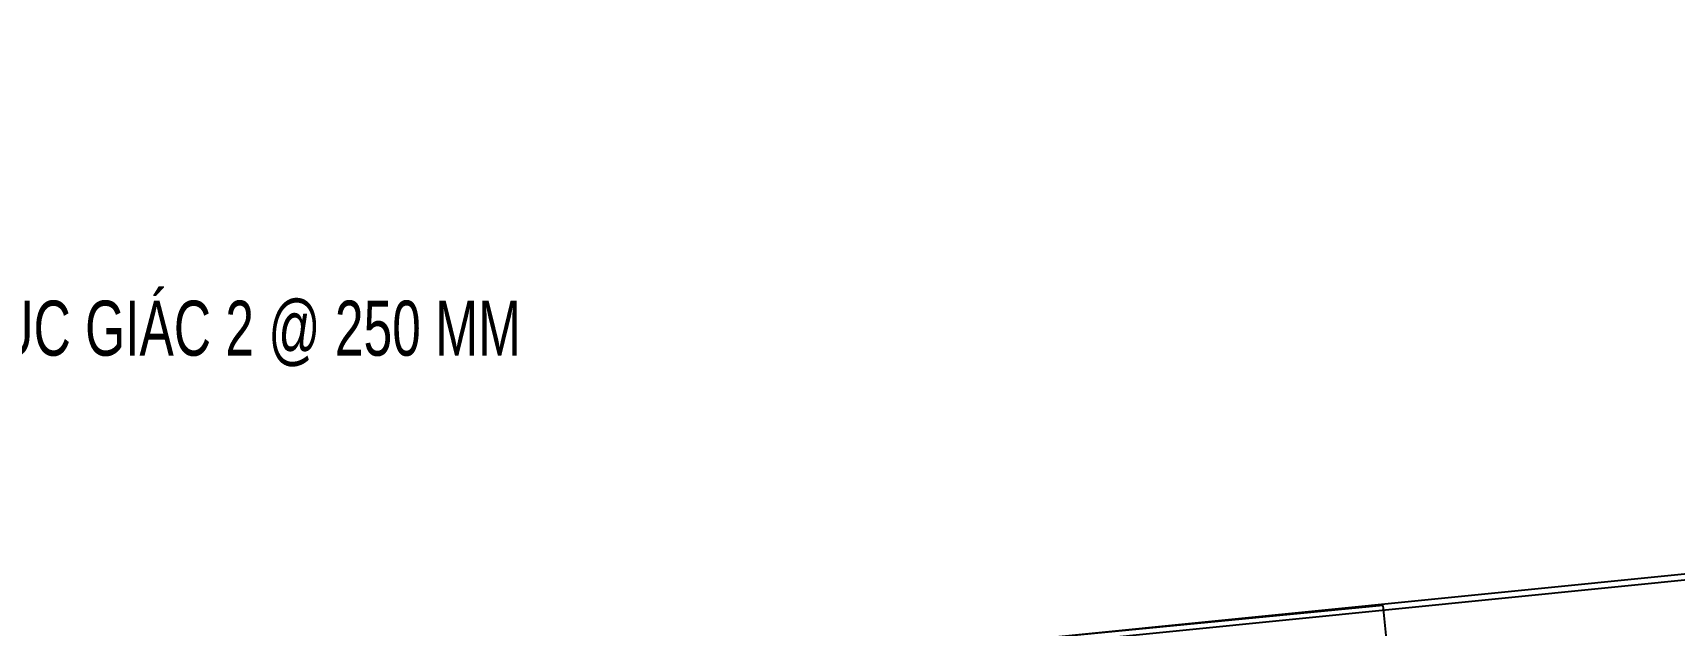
# Model space of a CAD drawing. Header units: inches. Extents: x 315041 to 662841, y -45540 to -35018.
# Drawn here: x 333370.2 to 333459.6, y -36296.8 to -36264.5 of the extents above; entities that cross this region are included whole.
import ezdxf

# ---------------------------------------------------------------- set-up
doc = ezdxf.new("R2010")
doc.units = ezdxf.units.IN
doc.header["$MEASUREMENT"] = 0
doc.linetypes.add('HIDDEN2', pattern=[4.7624999999999975, 3.174999999999999, -1.587499999999999])
for name, color, linetype in [('3', 3, 'Continuous'), ('ROOFING', 4, 'Continuous'), ('STRUCTURE', 1, 'Continuous')]:
    doc.layers.add(name, color=color, linetype=linetype)
doc.styles.add('ST1H', font='vnshxh.shx', dxfattribs={"width": 0.7})

# ---------------------------------------------------------------- blocks, each defined once
blk = doc.blocks.new('Short_Self_drilling')
at = {"layer": 'STRUCTURE', "color": 1, "linetype": 'Continuous'}
for p, q in [((-3.430611339657064, 3.753919678788276), (-3.432241159947287, 6.753919236069512)), ((2.996096488470096, 7.185983073446356), (-3.003902626091595, 7.182723432865324)), ((3.426530505556522, 3.757644982309622), (3.424900685266298, 6.757644539590662)), ((5.140815966860309, 3.758576308190055), (-5.14489680096085, 3.752988352908037)), ((6.427627954479767, 1.738392833212921), (-6.429513005297069, 1.731407889110349)), ((-2.573002946065441, 2.897242611076892), (-5.14443113802034, 2.895845622256533)), ((2.569853437845137, 2.900036588717998), (-2.573002946065441, 2.897242611076892)), ((-2.139722270753346, 2.804301490893651), (-2.139772891068527, 2.897477973489782)), ((6.254783779336451, 0.0033980583401509), (0, 0)), ((2.153436330773339, 2.803610794889015), (2.153384068114194, 2.899810331941417)), ((2.155231403857344, -0.5005684986439779), (2.15495177851361, 0.0141360434123012)), ((5.141281629800816, 2.901433577538357), (2.569853437845137, 2.900036588717998)), ((2.991563898096242, -1.173873452849355), (-2.701271820829788, -0.2300478911484528)), ((2.992392778130254, -2.699587513408329), (-2.700442940795775, -1.755761951707427)), ((2.993221658163487, -4.225301573973735), (-2.699614060763321, -3.281476012272638)), ((-2.137447682919757, -1.38251746946623), (-2.137727308262713, -0.8678129274101462)), ((-2.136618802886524, -2.908231530031636), (-2.136898428229479, -2.393526987975357)), ((2.156060283889798, -2.026282559202952), (2.155780658547623, -1.511578017146868)), ((2.15688916392459, -3.551996619768162), (2.156609538580076, -3.037292077712078)), ((2.994050538196721, -5.751015634532515), (-2.698785180729308, -4.807190072831807)), ((2.994879418229954, -7.276729695091684), (-2.697956300695295, -6.332904133390587)), ((-2.135789922853291, -4.433945590590611), (-2.136069548196246, -3.919241048534526)), ((-2.134961042819278, -5.959659651149584), (-2.135240668163012, -5.444955109093501)), ((2.157718043957824, -5.077710680327137), (2.157438418614089, -4.563006138271052)), ((2.158546923991057, -6.603424740886306), (2.158267298648102, -6.088720198830222)), ((-1.907191146453572, -7.989583161942521), (-2.697127420662841, -7.858618193949756)), ((-2.136158421138263, -12.33087536617618), (-2.138249313164383, -8.482184079380202)), ((-2.134132162785265, -7.485373711708558), (-2.134411788129, -6.970669169652475)), ((2.995708298264746, -8.802443755650854), (-1.142445727708296, -8.11637169230341)), ((2.149547514491652, -12.31434126327446), (2.147825613319842, -9.144849030159936)), ((2.15937580402429, -8.129138801445281), (2.159096178681335, -7.614434259389196))]:
    blk.add_line(p, q, dxfattribs=at)
for points in [[(-0.1341407912236069, 3.755710563915012), (-0.330345590953844, 6.230310601738112, 0.3388783609517814), (-3.136335632067389, 6.228786181678383), (-3.329851547487903, 3.753974418914497)], [(3.295402521552594, 3.757573743949576), (3.099197721822357, 6.232173781772481, 0.3388783609517814), (0.2932076807080323, 6.230649361712753), (0.0996917652875189, 3.755837598948866)], [(-6.429280173826034, 1.302836523784402, -0.0888693454293002), (-6.25478377933567, -0.0033980583403458), (0, 0)], [(-0.0831780369654942, -14.04042361661777), (-1.03952331320709, -12.24293085970332, -0.1486571711961959), (-1.399506232658105, -11.20425887450743), (-1.950379671918978, -7.716112156382742, -0.8150058696070384), (-1.207708120741569, -7.772025647410178, 0.1508326184272741), (-0.8461097890631208, -8.67637043731208)], [(2.149547514491652, -12.31434126327446), (0.1736163688643241, -14.2353829229142, -0.3335959825449872), (-0.1674471447708389, -14.24431018685326), (-2.136158421138263, -12.33087536617618)], [(2.149547514491652, -12.31434126327446), (1.711418715799611, -11.69935902120947, 0.522420288142555), (0.8806162489542787, -11.70855234734862), (-0.1674471447708389, -14.24431018685326)]]:
    blk.add_lwpolyline(points, format="xyb", dxfattribs=at)
blk.add_lwpolyline([(6.427860785949242, 1.309821467886779), (6.427627954479767, 1.738392833212921), (2.141332692833592, 2.806627274651808), (-2.144380960424314, 2.804298959951016), (-6.429513005297069, 1.731407889110349), (-6.429280173826034, 1.302836523784402)], close=True, dxfattribs=at)
for points in [[(2.991563898096242, -1.173873452849355), (2.155780993783212, -1.512195084185675), (-2.14239666522995, -0.8481802353483413), (-2.701271820829788, -0.2300478911484528), (-2.356202546260776, -0.0012800624287723)], [(2.992392778130254, -2.699587513408329), (2.156609873816445, -3.037909144744844), (-2.141567785197496, -2.37389429590751), (-2.700442940795775, -1.755761951707427), (-2.137447682919757, -1.38251746946623), (2.156060283889798, -2.026282559202952), (2.992392778130254, -2.699587513408329)], [(2.993221658163487, -4.225301573973735), (2.157438753850458, -4.56362320531025), (-2.140738905162704, -3.899608356472721), (-2.699614060763321, -3.281476012272638), (-2.136618802886524, -2.908231530031636), (2.15688916392459, -3.551996619768162), (2.993221658163487, -4.225301573973735)], [(-1.178973661122914, -0.0006405051596759999), (2.155231403857344, -0.5005684986439779), (2.991563898096242, -1.173873452849355)], [(2.994050538196721, -5.751015634532515), (2.158267633882912, -6.089337265869223), (-2.13991002512947, -5.425322417031696), (-2.698785180729308, -4.807190072831807), (-2.135789922853291, -4.433945590590611), (2.157718043957824, -5.077710680327137), (2.994050538196721, -5.751015634532515)], [(2.994879418229954, -7.276729695091684), (2.159096513917704, -7.615051326428198), (-2.139081145097017, -6.951036477590864), (-2.697956300695295, -6.332904133390587), (-2.134961042819278, -5.959659651149584), (2.158546923991057, -6.603424740886306), (2.994879418229954, -7.276729695091684)], [(-1.82255174405405, -8.525522331768894), (-2.138252265063004, -8.476750538149838), (-2.697127420662841, -7.858618193949756), (-2.134132162785265, -7.485373711708558), (-1.830993748842177, -7.530826038752299)], [(-1.26446323386803, -7.615771163026237), (2.15937580402429, -8.129138801445281), (2.995708298264746, -8.802443755650854)], [(2.995708298264746, -8.802443755650854), (2.159925393950938, -9.140765386987173), (-0.8461097890631208, -8.67637043731208)]]:
    blk.add_lwpolyline(points, dxfattribs=at)
for centre, radius, start, end in [((-3.00366979462134, 6.754152067539183), 0.4285714285714286, 90.03112727622582, 180.0311272761997), ((2.996329319940351, 6.757411708120407), 0.4285714285714286, 0.0311272761997568, 90.03112727622582), ((-4.990675107008168, 3.324500645651953), 0.4553965811850028, 109.7948656341679, 250.2673889182501), ((5.067819174060787, 3.329965159149001), 0.4347827605151089, 279.7275654188923, 80.33468913347895), ((9.987420900819416, 0.1735689433930604), 3.736514152360963, 162.296318979917, 182.6103064937473)]:
    blk.add_arc(centre, radius, start, end, dxfattribs=at)
blk = doc.blocks.new('AUDIT_I_200512002610-1')
at = {"color": 1, "xscale": 0.96000000076829, "yscale": 0.9600000007631024, "zscale": 0.96000000076829, "rotation": 359.9688729454758}
for p in [(28.15737128152978, 12.55108339141776), (57.5402988806174, 12.55108339141776)]:
    blk.add_blockref('Short_Self_drilling', p, dxfattribs=at)
blk = doc.blocks.new('A$C6DF15AF1')
at = {"color": 8}
for p, q in [((13.21068915980868, 79.00449123112048), (12.06133289355785, 56.03322699369892)), ((13.21068915980868, 79.00449123112048), (83.12323200958781, 75.50645044417615)), ((83.12323200958781, 75.50645044417615), (81.97387574333698, 52.53518620675459)), ((12.7109690438956, 69.01698504094384), (82.62351189367473, 65.5189442539995)), ((2.073826772160828, 56.53294710611953), (-1.17088202387e-05, 15.08479641685699)), ((1.998868754599243, 55.0348211775854), (91.88642384717241, 50.53734016579985)), ((2.073826772160828, 56.53294710611953), (91.96138186473401, 52.03546609433397)), ((91.96138186473401, 52.03546609433397), (89.88754338375291, 10.58731540507142)), ((20.92481356393546, 43.07411014917305), (71.86109478306024, 40.52553757582791)), ((33.19442208949476, 32.90827211613942), (33.6981399662327, 42.97567835593508)), ((59.12695050914772, 31.65566245261289), (59.63066838588566, 41.72306869238672)), ((38.47998411301523, 37.69011629936722), (28.4125779424794, 38.19383417270728)), ((64.41251253243534, 36.43750663584069), (54.34510636236518, 36.94122450915893)), ((20.47506545949727, 34.0853545780119), (71.41134667862207, 31.53678200466675)), ((0.0749463085085154, 16.58292234539112), (89.9625014010817, 12.08544133360556)), ((-1.17088202387e-05, 15.08479641685699), (89.88754338375291, 10.58731540507142))]:
    blk.add_line(p, q, dxfattribs=at)
at = {"color": 8, "linetype": 'HIDDEN2'}
for p, q in [((12.06133289355785, 56.03322699369892), (10.46222852263599, 24.07320718511619)), ((25.54343172791414, 25.32112825451623), (27.04259207565338, 55.28364682506799)), ((26.41794193070382, 42.79926408734172), (27.04259207565338, 55.28364682506799)), ((27.04259207565338, 55.28364682506799), (66.9750248901546, 53.2856465662626)), ((27.04259207565338, 55.28364682506799), (66.99261656124146, 53.2847663753855)), ((66.9750248901546, 53.2856465662626), (65.4758645426482, 23.32312799571082)), ((66.99261656124146, 53.2847663753855), (66.36796641629189, 40.80038363765924)), ((81.97387574333698, 52.53518620675459), (80.37477137241513, 20.57516639817186)), ((66.36796641629189, 40.80038363765924), (26.41794193070382, 42.79926408734172)), ((10.46222852263599, 24.07320718511619), (80.37477137241513, 20.57516639817186)), ((65.4758645426482, 23.32312799571082), (25.54343172791414, 25.32112825451623))]:
    blk.add_line(p, q, dxfattribs=at)
at = {"color": 8}
for centre, major_axis, ratio, start_param, end_param in [((20.69993951171637, 38.57973236359248), (3.181980506988983, 3.181980506988983), 0.9999999992926756, 0.7354053304071526, 3.876997983996945), ((33.44628102798015, 37.94197523604817), (2.828427117291917, 2.828427117291917), 0.9999999993126139, 5.447794310103061, 11.73097961728265), ((59.3788094476331, 36.68936557249982), (2.828427117291917, 2.828427117291917), 0.9999999993126139, 5.447794310103061, 11.73097961728265), ((71.63622073084116, 36.03115979024732), (3.181980506904846, 3.181980506904846), 0.9999999993455584, 3.876997983970636, 7.018590637560427)]:
    blk.add_ellipse(centre, major_axis=major_axis, ratio=ratio, start_param=start_param, end_param=end_param, dxfattribs=at)
at = {"color": 9, "rotation": 357.1356216438959}
blk.add_blockref('AUDIT_I_200512002610-1', (-0.5525232471991331, 4.047533380718959), dxfattribs=at)

msp = doc.modelspace()

# ---------------------------------------------------------------- linework, layer by layer
at = {"layer": 'ROOFING'}
for p, q in [((333377.8874934862, -36302.20982892343), (333755.1113203857, -36264.48744620079)), ((333377.9183872954, -36302.54173539655), (333755.1113203857, -36264.82244205484))]:
    msp.add_line(p, q, dxfattribs=at)

# ---------------------------------------------------------------- block references
at = {"color": 8, "xscale": -0.282051283356438, "yscale": 0.2820512817852432, "zscale": 0.2820512820512821, "rotation": 2.663188669690211}
msp.add_blockref('A$C6DF15AF1', (333448.5201312561, -36317.79308662211, 5.510918574468978e-08), dxfattribs=at)

# ---------------------------------------------------------------- next in the draw order: texts
at = {"layer": '3', "insert": (333361.4690931179, -36280.91934836372), "char_height": 3, "attachment_point": 4, "style": 'ST1H', "bg_fill": 2}
msp.add_mtext('\\A1;vÝt lôc gi¸c 2 @ 250 mm', dxfattribs=at)

doc.saveas('drawing.dxf')
